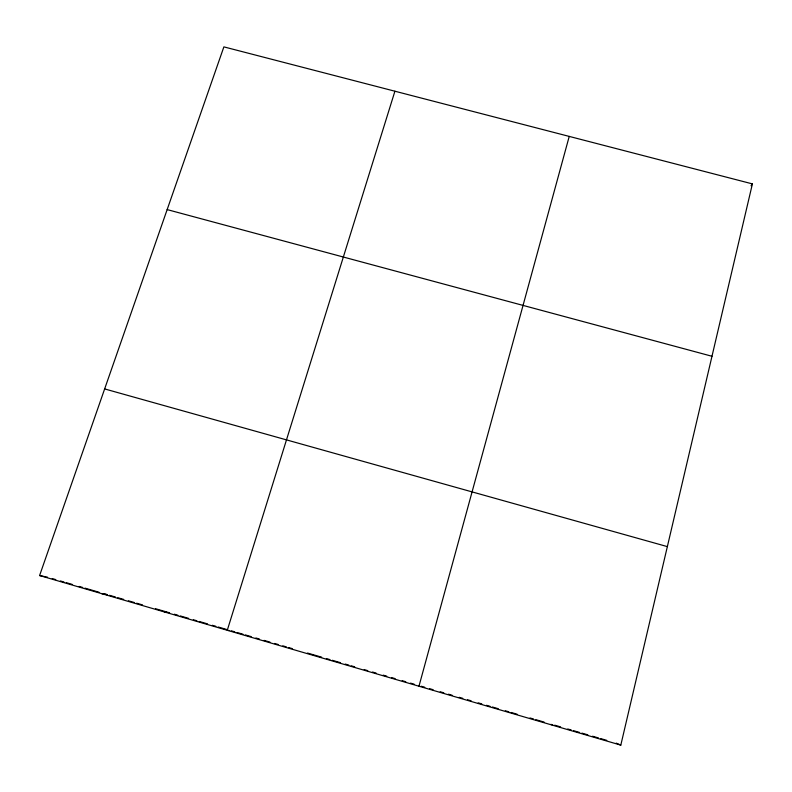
<?xml version="1.0" encoding="UTF-8"?>
<svg xmlns="http://www.w3.org/2000/svg" width="792" height="792" viewBox="0 0 792 792"><rect width="100%" height="100%" fill="white"/><g stroke="black" fill="none" stroke-linecap="round" stroke-linejoin="round"><path stroke-width="1.19" d="M620.809 745.123L752.4 183.893L223.879 46.877L39.6 575.527L620.809 745.123L616.245 743.134M569.23 136.412L418.968 686.228L418.839 685.535M394.911 91.219L227.274 630.284L229.274 630.551M751.054 185.764L752.4 183.893M164.271 611.909L166.409 612.275M101.722 593.654L107.266 594.733M39.6 575.527L47.56 577.21M167.152 209.593L711.988 356.271M104.643 388.922L667.359 546.619M52.232 578.576L55.747 579.596M60.42 580.962L63.934 581.981M66.271 582.664L72.121 584.377M79.141 586.427L82.645 587.446M84.982 588.129L99.02 592.228M103.693 593.584L107.207 594.614M109.553 595.297L115.444 597.019M117.8 597.703L123.681 599.415M128.393 600.791L134.284 602.514M136.64 603.197L142.53 604.92M155.48 608.702L169.617 612.82M174.359 614.206L177.913 615.245M180.289 615.938L188.585 618.354M193.327 619.74L196.881 620.779M199.257 621.472L207.554 623.888M212.296 625.274L215.86 626.314M218.226 627.007L226.532 629.422M231.274 630.808L234.788 631.838M237.125 632.521L242.986 634.224M245.332 634.917L251.183 636.619M255.875 637.986L259.39 639.015M264.073 640.381L269.933 642.094M274.616 643.46L278.131 644.48M282.813 645.846L286.328 646.876M288.674 647.559L292.189 648.589M307.514 653.053L321.671 657.182M326.393 658.568L329.927 659.597M332.284 660.281L340.54 662.696M345.262 664.072L348.807 665.102M351.163 665.795L354.697 666.824M364.191 669.596L367.755 670.636M372.507 672.022L376.071 673.061M383.199 675.14L386.763 676.18M391.515 677.566L395.079 678.605M402.207 680.684L405.771 681.724M410.523 683.11L414.087 684.149M421.215 686.228L424.779 687.268M429.531 688.654L433.085 689.693M440.213 691.772L443.777 692.812M448.529 694.198L452.093 695.237M459.221 697.316L462.785 698.356M467.537 699.742L471.101 700.781M478.219 702.86L481.783 703.9M486.516 705.286L490.04 706.306M492.386 706.999L498.267 708.711M505.316 710.771L508.84 711.8M511.187 712.483L517.067 714.196M529.987 717.968L533.511 718.997M535.867 719.681L544.084 722.076M554.697 725.175L560.617 726.898M567.716 728.977L571.27 730.006M573.636 730.699L579.546 732.432M581.922 733.115L587.832 734.847M592.574 736.223L598.485 737.956M600.851 738.639L606.771 740.371M550.984 724.314L553.034 725.343"/></g></svg>
